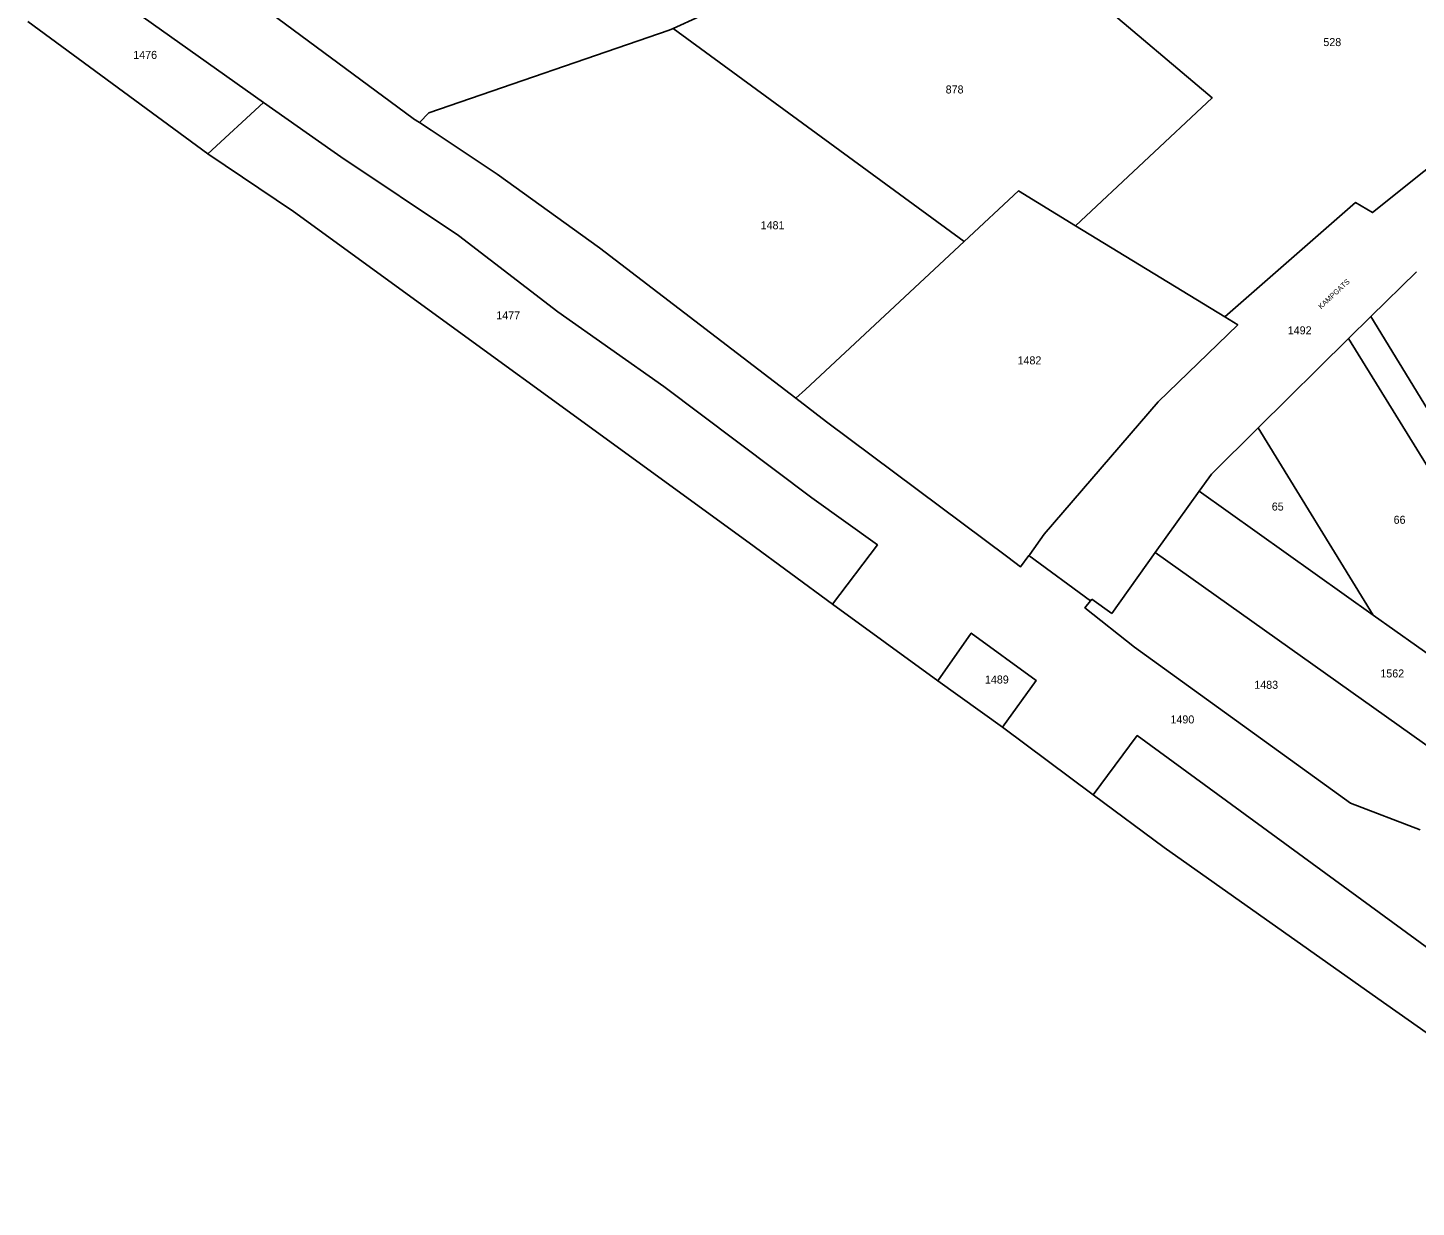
# Model space of a CAD drawing. Extents: x 191922 to 199923, y 328959 to 333350.
# Drawn here: x 192268.1 to 192736.4, y 329416.7 to 329814.5 of the extents above; entities that cross this region are included whole.
import ezdxf

# ---------------------------------------------------------------- set-up
doc = ezdxf.new("R2010")
doc.units = 0
for name, color, linetype in [('enkelbestemming', 7, 'Continuous'), ('Kader', 7, 'Continuous'), ('Level 6', 7, 'Continuous'), ('Maatvoering_symbolen', 7, 'Continuous')]:
    doc.layers.add(name, color=color, linetype=linetype)

msp = doc.modelspace()

# ---------------------------------------------------------------- linework, layer by layer
at = {"layer": 'Kader'}
for p, q in [((192328.86, 329772.02), (192268.07, 329816.63)), ((192511.42, 329640.85), (192539.54, 329620.13)), ((192575.08, 329594.29), (192539.54, 329620.13)), ((192575.08, 329594.29), (192596.88, 329578.6)), ((192627.4, 329555.79), (192596.88, 329578.6)), ((192723.45, 329487.17), (192807.22, 329427.86))]:
    msp.add_line(p, q, dxfattribs=at)
for points in [[(192328.86, 329772.02), (192357.7, 329752.56), (192511.42, 329640.85)], [(192627.4, 329555.79), (192651.36, 329538.07), (192723.45, 329487.17)]]:
    msp.add_lwpolyline(points, dxfattribs=at)
at = {"layer": 'Level 6'}
for p, q in [((192398.08, 329783.91), (192305.13, 329852.63)), ((192347.61, 329789.36), (192285.8, 329833.15)), ((192485.81, 329814.31), (192583.95, 329742.42)), ((192347.61, 329789.36), (192328.86, 329772.02)), ((192398.24, 329783.79), (192398.08, 329783.91)), ((192400.17, 329782.53), (192398.24, 329783.79)), ((192400.17, 329782.53), (192403.37, 329785.78)), ((192400.17, 329782.53), (192403.37, 329785.78)), ((192671.85, 329716.98), (192621.53, 329747.75)), ((192721.11, 329717.12), (192736.49, 329732.21)), ((192713.6, 329709.76), (192721.11, 329717.12)), ((192683.12, 329679.62), (192713.6, 329709.76)), ((192713.6, 329709.76), (192770.29, 329617.72)), ((192683.12, 329679.62), (192721.9, 329616.44)), ((192648.38, 329637.5), (192663.2, 329658.22)), ((192663.2, 329658.22), (192721.9, 329616.44)), ((192606.04, 329636.89), (192605.77, 329636.53)), ((192605.77, 329636.53), (192626.52, 329621.26)), ((192605.77, 329636.53), (192626.52, 329621.26)), ((192633.71, 329616.98), (192648.38, 329637.5)), ((192648.38, 329637.5), (192758.1, 329559.57)), ((192626.52, 329621.26), (192626.96, 329621.8)), ((192626.96, 329621.8), (192633.71, 329616.98))]:
    msp.add_line(p, q, dxfattribs=at)
for points in [[(192485.81, 329814.31), (192512.4, 329826.56), (192530.62, 329840.18), (192541.73, 329847.51)], [(192485.81, 329814.31), (192512.4, 329826.56), (192530.62, 329840.18), (192541.73, 329847.51)], [(192621.53, 329747.75), (192667.6, 329790.85), (192629.24, 329823.23)], [(192403.37, 329785.78), (192484.43, 329813.67), (192485.81, 329814.31)], [(192403.37, 329785.78), (192484.43, 329813.67), (192485.81, 329814.31)], [(192671.85, 329716.98), (192715.92, 329755.56), (192721.61, 329752.16), (192773.05, 329793.2)], [(192539.54, 329620.13), (192554.67, 329640.13), (192532.51, 329655.97), (192482.64, 329693.52), (192446.92, 329718.66), (192413.37, 329744.5), (192373.65, 329770.95), (192370.28, 329773.31), (192347.61, 329789.36)], [(192400.17, 329782.53), (192404.09, 329779.96), (192426.45, 329765.2), (192460.88, 329740.3), (192527.2, 329689.56)], [(192400.17, 329782.53), (192404.09, 329779.96), (192426.45, 329765.2), (192460.88, 329740.3), (192527.2, 329689.56)], [(192621.53, 329747.75), (192602.31, 329759.51), (192583.95, 329742.42)], [(192527.2, 329689.56), (192530.39, 329692.54), (192583.95, 329742.42)], [(192671.85, 329716.98), (192676.2, 329714.32), (192649.35, 329688.39), (192610.96, 329643.69), (192606.04, 329636.89)], [(192721.11, 329717.12), (192740.17, 329685.94), (192744.22, 329679.32)], [(192605.77, 329636.53), (192602.95, 329632.76), (192598.68, 329635.98), (192537.52, 329681.66), (192527.2, 329689.56)], [(192605.77, 329636.53), (192602.95, 329632.76), (192598.68, 329635.98), (192537.52, 329681.66), (192527.2, 329689.56)], [(192663.2, 329658.22), (192667.35, 329664.02), (192683.12, 329679.62)], [(192626.52, 329621.26), (192624.67, 329618.92), (192641.44, 329605.66), (192714.3, 329553), (192737.75, 329544.03)], [(192626.52, 329621.26), (192624.67, 329618.92), (192641.44, 329605.66), (192714.3, 329553), (192737.75, 329544.03)], [(192721.9, 329616.44), (192743.76, 329600.87), (192762.68, 329612.88)], [(192596.88, 329578.6), (192608.21, 329594.41), (192586.31, 329610.39), (192575.08, 329594.29)], [(192867.1, 329416.73), (192823.26, 329445.09), (192748.2, 329498.32), (192642.31, 329575.81), (192627.4, 329555.79)]]:
    msp.add_lwpolyline(points, dxfattribs=at)

# ---------------------------------------------------------------- texts
at = {"layer": 'enkelbestemming'}
for s, p in [('528', (192705.09, 329808.34)), ('878', (192577.69, 329792.36)), ('1481', (192515.28, 329746.57)), ('1492', (192693.08, 329711.12)), ('1482', (192601.94, 329700.99)), ('65', (192687.69, 329651.69)), ('66', (192728.79, 329647.23)), ('1562', (192724.32, 329595.4)), ('1483', (192681.79, 329591.57))]:
    msp.add_text(s, height=2.7, dxfattribs=at).set_placement(p)
for s, p in [('1476', (192303.66, 329804.02)), ('1477', (192426.11, 329716.18)), ('1489', (192590.94, 329593.36)), ('1490', (192653.52, 329579.9))]:
    msp.add_text(s, height=2.7, rotation=0, dxfattribs=at).set_placement(p)
at = {"layer": 'Maatvoering_symbolen'}
msp.add_text('KAMPGATS', height=1.75, rotation=43.1341, dxfattribs=at).set_placement((192704.37, 329719.51))

doc.saveas('drawing.dxf')
